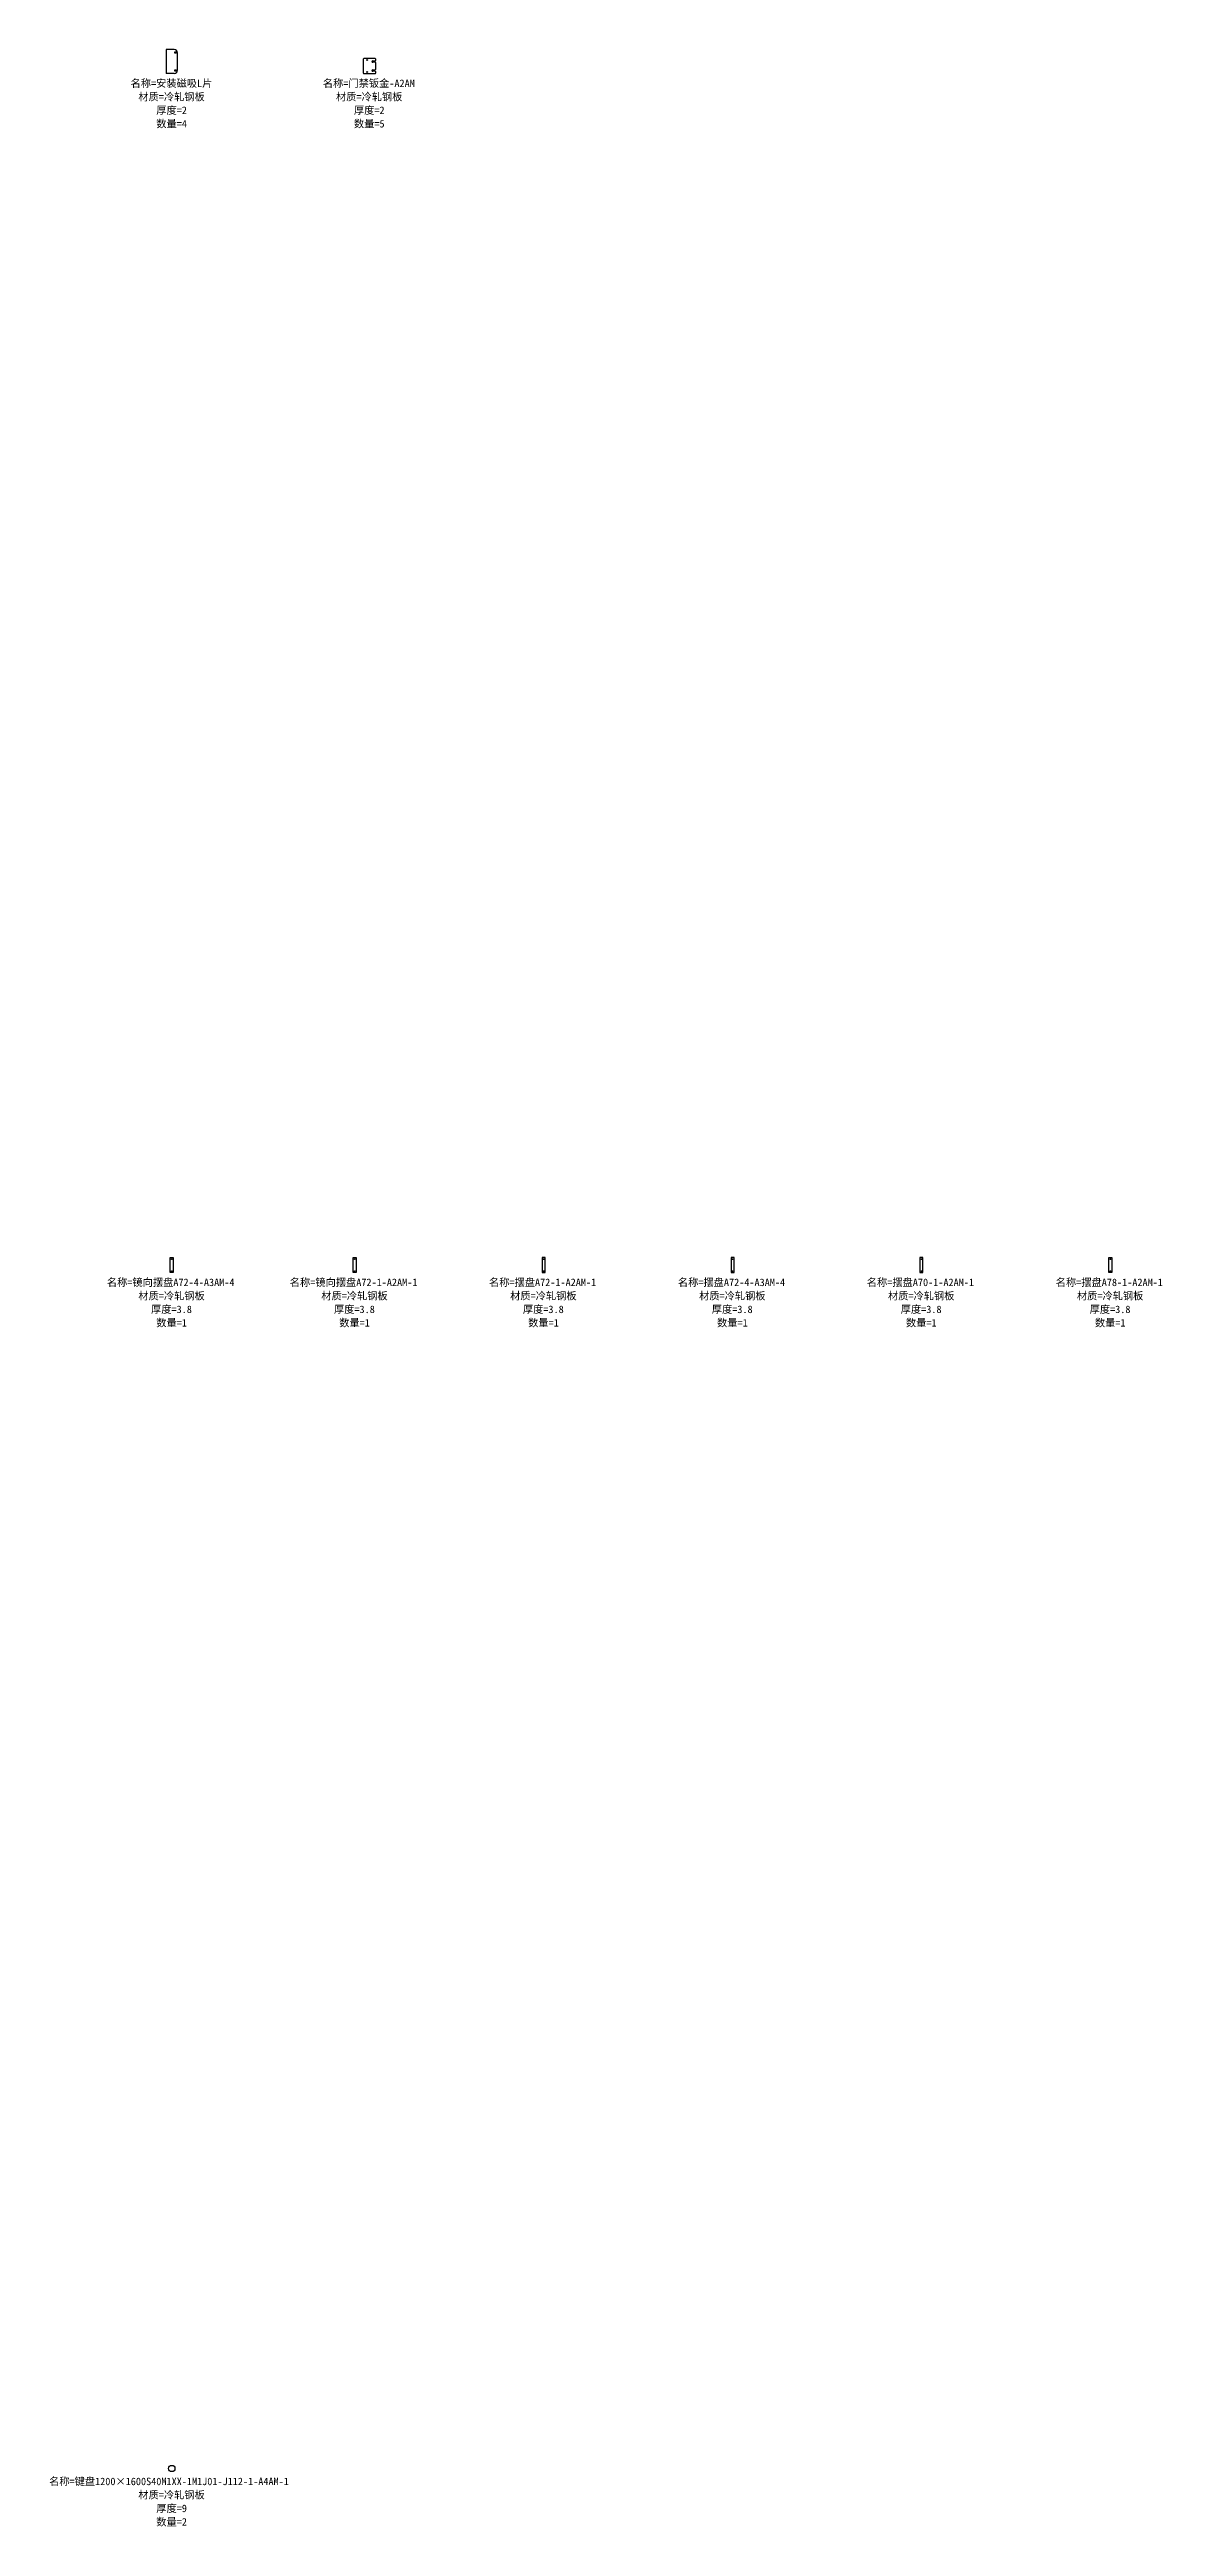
# Model space of a CAD drawing. Header units: millimetres. Extents: x -448 to 35876, y -20183 to -3164.
# Drawn here: x -448 to 3263, y -11427 to -3164 of the extents above; entities that cross this region are included whole.
import ezdxf

# ---------------------------------------------------------------- set-up
doc = ezdxf.new("R2010")
doc.units = ezdxf.units.MM
doc.layers.add('零件信息', color=131, linetype='Continuous')
doc.styles.add('SLDTEXTSTYLE1', font='', dxfattribs={"bigfont": 'bigfont'})
doc.styles.get('SLDTEXTSTYLE1').set_extended_font_data('宋体')

msp = doc.modelspace()

# ---------------------------------------------------------------- linework, layer by layer
at = {"color": 7, "linetype": 'Continuous', "lineweight": 25}
for p, q in [((-32.5, -3164.5), (-59.1, -3164.5)), ((-59.1, -3164.5), (-59.1, -3244.5)), ((-22.5, -3174.5), (-22.5, -3234.5)), ((597.5, -3196.5), (597.5, -3242.5)), ((637.1, -3194.5), (599.5, -3194.5)), ((629.1, -3202.2), (637.1, -3202.2)), ((637.1, -3206.8), (629.1, -3206.8)), ((639.1, -3200.2), (639.1, -3196.5)), ((639.1, -3230.2), (639.1, -3208.8)), ((-32.5, -3244.5), (-59.1, -3244.5)), ((599.5, -3244.5), (637.1, -3244.5)), ((629.1, -3232.2), (637.1, -3232.2)), ((637.1, -3236.8), (629.1, -3236.8)), ((639.1, -3242.5), (639.1, -3238.8)), ((-45.8, -7244.5), (-45.8, -7194.5)), ((-45.8, -7194.5), (-35.8, -7194.5)), ((-35.8, -7244.5), (-45.8, -7244.5)), ((-35.8, -7194.5), (-35.8, -7244.5)), ((564.2, -7244.5), (564.2, -7194.5)), ((564.2, -7194.5), (574.2, -7194.5)), ((574.2, -7244.5), (564.2, -7244.5)), ((574.2, -7194.5), (574.2, -7244.5)), ((1194.2, -7194.5), (1194.2, -7244.5)), ((1204.2, -7194.5), (1194.2, -7194.5)), ((1194.2, -7244.5), (1204.2, -7244.5)), ((1204.2, -7244.5), (1204.2, -7194.5)), ((1824.2, -7194.5), (1824.2, -7244.5)), ((1834.2, -7194.5), (1824.2, -7194.5)), ((1824.2, -7244.5), (1834.2, -7244.5)), ((1834.2, -7244.5), (1834.2, -7194.5)), ((2454.3, -7194.5), (2454.3, -7244.5)), ((2464.3, -7194.5), (2454.3, -7194.5)), ((2454.3, -7244.5), (2464.3, -7244.5)), ((2464.3, -7244.5), (2464.3, -7194.5)), ((3084.3, -7194.5), (3094.3, -7194.5)), ((3084.3, -7244.5), (3084.3, -7194.5)), ((3094.3, -7244.5), (3084.3, -7244.5)), ((3094.3, -7194.5), (3094.3, -7244.5))]:
    msp.add_line(p, q, dxfattribs=at)
for centre, radius in [((-28.5, -3174.5), 2.6), ((610.5, -3199.5), 1.25), ((-28.5, -3234.5), 2.6), ((610.5, -3239.5), 1.25), ((-40.8, -7199.5), 1.25), ((-40.8, -7239.5), 1.25), ((569.2, -7199.5), 1.25), ((569.2, -7239.5), 1.25), ((1199.2, -7199.5), 1.25), ((1199.2, -7239.5), 1.25), ((1829.2, -7199.5), 1.25), ((1829.2, -7239.5), 1.25), ((2459.3, -7199.5), 1.25), ((2459.3, -7239.5), 1.25), ((3089.3, -7199.5), 1.25), ((3089.3, -7239.5), 1.25), ((-40.8, -11234), 10.5)]:
    msp.add_circle(centre, radius, dxfattribs=at)
for centre, radius, start, end in [((-32.5, -3174.5), 10, 0, 90), ((599.5, -3196.5), 2, 90, 180), ((629.1, -3204.5), 2.3, 90, 270), ((637.1, -3196.5), 2, 0, 90), ((637.1, -3200.2), 2, 270, 0), ((637.1, -3208.8), 2, 0, 90), ((-32.5, -3234.5), 10, 270, 0), ((599.5, -3242.5), 2, 180, 270), ((629.1, -3234.5), 2.3, 90, 270), ((637.1, -3230.2), 2, 270, 0), ((637.1, -3238.8), 2, 0, 90), ((637.1, -3242.5), 2, 270, 0)]:
    msp.add_arc(centre, radius, start, end, dxfattribs=at)

# ---------------------------------------------------------------- texts
at = {"layer": '零件信息', "char_height": 25, "attachment_point": 2, "style": 'SLDTEXTSTYLE1'}
for s, insert in [('名称=安装磁吸L片', (-41.9, -3264.5)), ('名称=门禁钣金-A2AM', (616.3, -3264.5)), ('材质=冷轧钢板', (-41.6, -3309.5)), ('厚度=2', (-41.4, -3354.5)), ('材质=冷轧钢板', (617.5, -3309.5)), ('厚度=2', (617.7, -3354.5)), ('数量=4', (-41.4, -3399.5)), ('数量=5', (617.7, -3399.5)), ('名称=镜向摆盘A72-4-A3AM-4', (-44.5, -7264.5)), ('名称=镜向摆盘A72-1-A2AM-1', (565.5, -7264.5)), ('名称=摆盘A72-1-A2AM-1', (1195.7, -7264.5)), ('名称=摆盘A72-4-A3AM-4', (1825.7, -7264.5)), ('名称=摆盘A70-1-A2AM-1', (2455.7, -7264.5)), ('名称=摆盘A78-1-A2AM-1', (3085.7, -7264.5)), ('材质=冷轧钢板', (-41.6, -7309.5)), ('厚度=3.8', (-41.9, -7354.5)), ('材质=冷轧钢板', (568.4, -7309.5)), ('厚度=3.8', (568.1, -7354.5)), ('材质=冷轧钢板', (1198.4, -7309.5)), ('厚度=3.8', (1198.1, -7354.5)), ('材质=冷轧钢板', (1828.4, -7309.5)), ('厚度=3.8', (1828.1, -7354.5)), ('材质=冷轧钢板', (2458.4, -7309.5)), ('厚度=3.8', (2458.1, -7354.5)), ('材质=冷轧钢板', (3088.4, -7309.5)), ('厚度=3.8', (3088.1, -7354.5)), ('数量=1', (-41.4, -7399.5)), ('数量=1', (568.6, -7399.5)), ('数量=1', (1198.6, -7399.5)), ('数量=1', (1828.6, -7399.5)), ('数量=1', (2458.6, -7399.5)), ('数量=1', (3088.6, -7399.5)), ('名称=键盘1200×1600S40M1XX-1M1J01-J112-1-A4AM-1', (-50.2, -11264.5)), ('材质=冷轧钢板', (-41.6, -11309.5)), ('厚度=9', (-41.4, -11354.5)), ('数量=2', (-41.4, -11399.5))]:
    msp.add_mtext(s, dxfattribs=dict(at, insert=insert))

doc.saveas('drawing.dxf')
